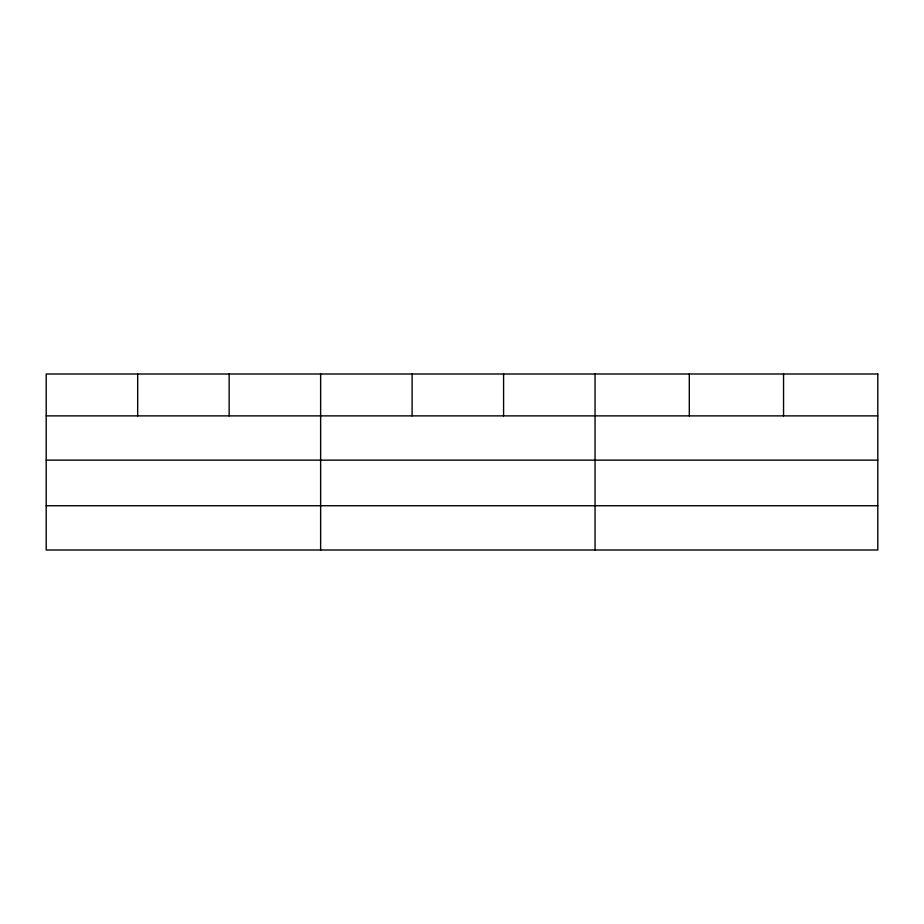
<?xml version="1.0" encoding="UTF-8"?>
<svg xmlns="http://www.w3.org/2000/svg" width="924" height="924" viewBox="0 0 924 924"><rect width="100%" height="100%" fill="white"/><g stroke="black" fill="none" stroke-linecap="round" stroke-linejoin="round"><path stroke-width="1.39" d="M46.2 415.881L877.8 415.881M46.2 460.14L877.8 460.14M46.2 505.74L877.8 505.74M783.552 374.001L783.552 415.881M689.304 374.001L689.304 415.881M595.056 374.001L595.056 549.999M503.58 374.001L503.58 415.881M412.104 374.001L412.104 415.881M320.628 374.001L320.628 549.999M229.152 374.001L229.152 415.881M137.676 374.001L137.676 415.881M877.8 374.001L46.2 374.001L46.2 549.999L877.8 549.999L877.8 374.001"/></g></svg>
